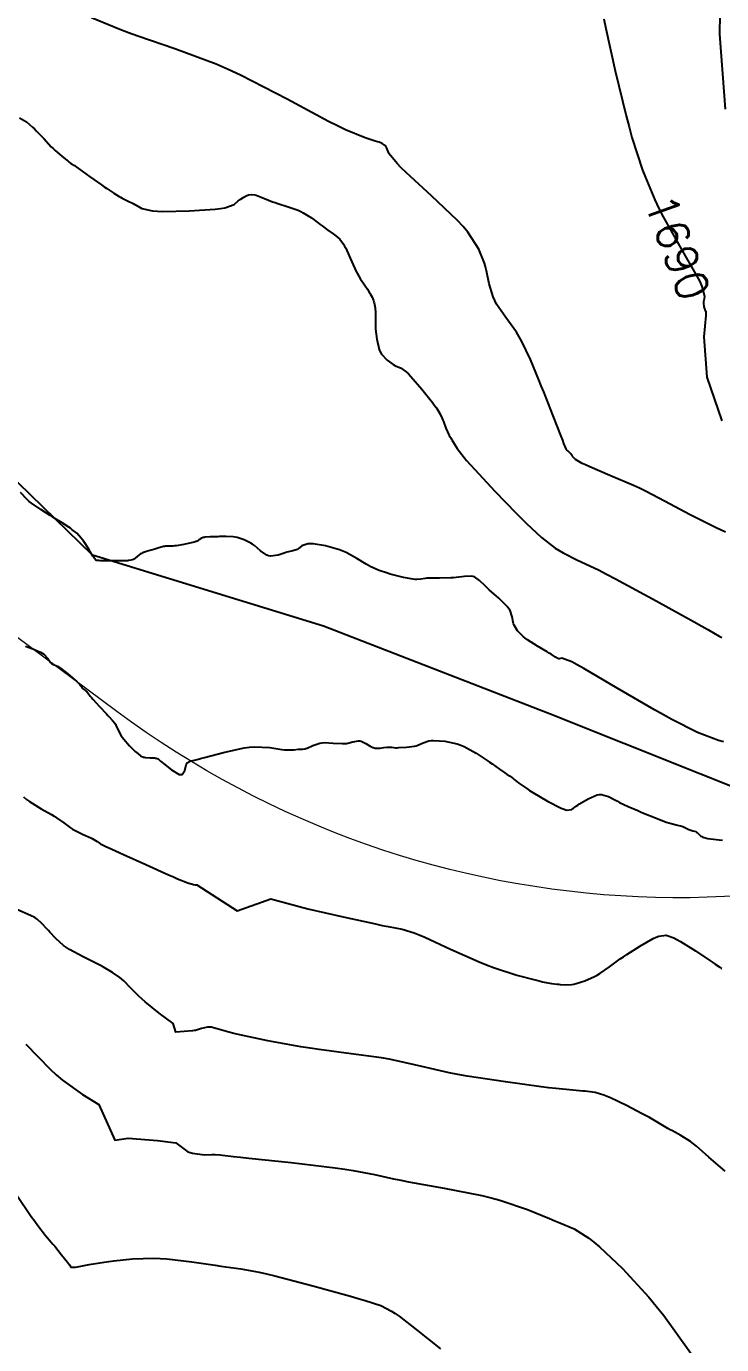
# Model space of a CAD drawing. Header units: metres. Extents: x 837477 to 838477, y 1189014 to 1191014.
# Drawn here: x 837916.1 to 837999.5, y 1190054.8 to 1190212.8 of the extents above; entities that cross this region are included whole.
import ezdxf

# ---------------------------------------------------------------- set-up
doc = ezdxf.new("R2010")
doc.units = ezdxf.units.M
doc.header["$LTSCALE"] = 0.3
doc.layers.add('COTAS 10', color=1, linetype='Continuous')
doc.layers.add('LINEA_DE_CEROS', color=61, linetype='Continuous')
doc.layers.add('Linea_Tendencia', color=51, linetype='Continuous', lineweight=20)
doc.styles.get("Standard").update_dxf_attribs({"font": 'simplex.shx'})

msp = doc.modelspace()

# ---------------------------------------------------------------- linework, layer by layer
at = {"layer": 'COTAS 10'}
for points, elevation in [([(838000, 1190202.89), (837999.317, 1190211.863), (837999.459, 1190221.528)], 1700), ([(838000, 1190152.184), (837998.868, 1190152.71), (837996.403, 1190153.939), (837995.738, 1190154.281), (837995.081, 1190154.624), (837992.775, 1190155.868), (837990.385, 1190157.108), (837989.675, 1190157.449), (837988.945, 1190157.788), (837986.136, 1190159.002), (837983.711, 1190160.028), (837983.222, 1190160.249), (837982.813, 1190160.443), (837981.998, 1190160.914), (837981.73, 1190161.192), (837981.667, 1190161.264), (837981.607, 1190161.333), (837981.43, 1190161.565), (837981.285, 1190161.757), (837981.246, 1190161.8), (837981.208, 1190161.84), (837981.074, 1190161.952), (837980.964, 1190162.038), (837980.941, 1190162.061), (837980.921, 1190162.085), (837980.875, 1190162.17), (837980.623, 1190162.829), (837980.473, 1190163.214), (837980.289, 1190163.687), (837979.334, 1190166.128), (837978.196, 1190169), (837977.897, 1190169.745), (837977.604, 1190170.469), (837976.601, 1190172.901), (837975.568, 1190175.063), (837975.255, 1190175.616), (837974.932, 1190176.15), (837973.668, 1190177.913), (837972.547, 1190179.527), (837972.314, 1190179.968), (837972.114, 1190180.405), (837971.67, 1190181.958), (837971.342, 1190183.53), (837971.215, 1190183.979), (837971.073, 1190184.435), (837970.43, 1190186.129), (837969.105, 1190188.165), (837968.532, 1190188.835), (837967.871, 1190189.551), (837964.74, 1190192.523), (837961.701, 1190195.286), (837961.098, 1190195.87), (837960.598, 1190196.376), (837959.652, 1190197.552), (837959.423, 1190198.096), (837959.375, 1190198.204), (837959.334, 1190198.293), (837959.239, 1190198.461), (837959.181, 1190198.51), (837959.163, 1190198.524), (837959.145, 1190198.539), (837959.069, 1190198.594), (837958.982, 1190198.656), (837958.93, 1190198.694), (837958.828, 1190198.771), (837958.445, 1190198.922), (837958.242, 1190198.989), (837957.997, 1190199.067), (837956.761, 1190199.437), (837954.409, 1190200.418), (837953.46, 1190200.88), (837952.382, 1190201.425), (837947.416, 1190204.082), (837941.817, 1190206.956), (837940.34, 1190207.637), (837938.896, 1190208.269), (837933.945, 1190210.138), (837929.526, 1190211.646), (837928.417, 1190212.05), (837927.358, 1190212.45), (837923.945, 1190213.844)], 1690), ([(837985.422, 1190213.717), (837985.645, 1190212.575), (837986.744, 1190207.478), (837988.061, 1190202.09), (837988.421, 1190200.763), (837988.778, 1190199.508), (837990.048, 1190195.574), (837990.319, 1190194.92), (837991.523, 1190192.021), (837992.008, 1190191.006), (837992.527, 1190189.978), (837994.68, 1190186.153), (837996.554, 1190182.896), (837996.897, 1190182.226), (837997.164, 1190181.656), (837997.308, 1190181.119), (837997.49, 1190180.437), (837997.385, 1190179.964), (837997.373, 1190179.912), (837997.359, 1190179.781), (837997.354, 1190179.655), (837997.404, 1190179.251), (837997.495, 1190178.947), (837997.515, 1190178.884), (837997.534, 1190178.83), (837997.587, 1190178.714), (837997.617, 1190178.629), (837997.622, 1190178.596), (837997.625, 1190178.558), (837997.622, 1190178.386), (837997.629, 1190178.18), (837997.381, 1190175.611), (837997.76, 1190170.774), (837999.561, 1190165.558)], 1690), ([(837915.337, 1190201.839), (837916.15, 1190201.363), (837916.888, 1190200.737), (837917.11, 1190200.527), (837917.339, 1190200.302), (837918.227, 1190199.357), (837919.13, 1190198.396), (837919.367, 1190198.16), (837919.6, 1190197.937), (837920.394, 1190197.242), (837921.026, 1190196.741), (837921.156, 1190196.641), (837921.265, 1190196.557), (837921.498, 1190196.393), (837921.902, 1190196.121), (837922.12, 1190195.969), (837922.384, 1190195.783), (837923.721, 1190194.837), (837925.164, 1190193.822), (837925.494, 1190193.593), (837925.794, 1190193.387), (837926.629, 1190192.831), (837927.273, 1190192.441), (837927.453, 1190192.339), (837927.634, 1190192.239), (837928.291, 1190191.902), (837928.957, 1190191.568), (837929.143, 1190191.47), (837929.329, 1190191.37), (837930.006, 1190190.991), (837931.29, 1190190.705), (837931.858, 1190190.664), (837932.519, 1190190.64), (837935.674, 1190190.691), (837938.789, 1190190.909), (837939.424, 1190190.99), (837939.961, 1190191.08), (837941.078, 1190191.479), (837941.54, 1190191.891), (837941.664, 1190191.99), (837941.786, 1190192.081), (837942.211, 1190192.355), (837942.604, 1190192.543), (837942.705, 1190192.58), (837942.803, 1190192.612), (837943.132, 1190192.673), (837943.559, 1190192.612), (837943.719, 1190192.567), (837943.897, 1190192.509), (837944.693, 1190192.196), (837945.685, 1190191.805), (837945.987, 1190191.697), (837946.3, 1190191.59), (837947.531, 1190191.206), (837948.756, 1190190.768), (837949.066, 1190190.627), (837949.364, 1190190.477), (837950.332, 1190189.864), (837951.176, 1190189.233), (837951.395, 1190189.072), (837951.607, 1190188.916), (837952.322, 1190188.405), (837952.946, 1190187.948), (837953.102, 1190187.828), (837953.25, 1190187.71), (837953.723, 1190187.307), (837954.177, 1190186.722), (837954.313, 1190186.49), (837954.454, 1190186.228), (837954.998, 1190185.026), (837955.537, 1190183.787), (837955.674, 1190183.502), (837955.805, 1190183.24), (837956.237, 1190182.503), (837956.603, 1190181.969), (837956.693, 1190181.837), (837956.779, 1190181.711), (837957.047, 1190181.31), (837957.278, 1190180.948), (837957.339, 1190180.847), (837957.399, 1190180.745), (837957.606, 1190180.373), (837957.783, 1190179.948), (837957.824, 1190179.813), (837957.861, 1190179.67), (837957.968, 1190179.091), (837958.026, 1190178.49), (837958.033, 1190178.335), (837958.036, 1190178.183), (837958.012, 1190177.673), (837958.005, 1190177.018), (837958.019, 1190176.775), (837958.039, 1190176.505), (837958.169, 1190175.307), (837958.465, 1190174.087), (837958.59, 1190173.803), (837958.734, 1190173.542), (837959.411, 1190172.795), (837960.146, 1190172.292), (837960.326, 1190172.185), (837960.496, 1190172.093), (837961.028, 1190171.879), (837961.703, 1190171.416), (837961.964, 1190171.166), (837962.257, 1190170.864), (837963.581, 1190169.334), (837964.852, 1190167.736), (837965.112, 1190167.391), (837965.331, 1190167.088), (837965.789, 1190166.345), (837966.011, 1190165.804), (837966.082, 1190165.628), (837966.157, 1190165.441), (837966.46, 1190164.673), (837966.868, 1190163.787), (837967.008, 1190163.526), (837967.16, 1190163.258), (837967.81, 1190162.235), (837968.944, 1190160.8), (837969.401, 1190160.273), (837969.92, 1190159.689), (837972.314, 1190157.11), (837974.881, 1190154.467), (837975.509, 1190153.842), (837976.101, 1190153.264), (837977.944, 1190151.562), (837979.584, 1190150.297), (837980.048, 1190149.993), (837980.517, 1190149.71), (837982.248, 1190148.856), (837984.763, 1190147.668), (837985.726, 1190147.174), (837986.804, 1190146.608), (837991.661, 1190143.968), (837996.238, 1190141.43), (837997.139, 1190140.929), (837997.883, 1190140.514), (837999.247, 1190139.746), (837999.538, 1190139.575)], 1700), ([(837999.772, 1190127.067), (837999.134, 1190127.242), (837996.65, 1190128.192), (837993.575, 1190129.738), (837992.564, 1190130.288), (837991.485, 1190130.891), (837987.009, 1190133.511), (837982.992, 1190135.864), (837982.201, 1190136.299), (837981.55, 1190136.64), (837980.359, 1190137.092), (837980.071, 1190137.013), (837979.988, 1190137.021), (837979.905, 1190137.04), (837979.594, 1190137.216), (837979.07, 1190137.574), (837978.852, 1190137.709), (837978.603, 1190137.859), (837977.44, 1190138.531), (837976.241, 1190139.282), (837975.97, 1190139.484), (837975.724, 1190139.682), (837975.055, 1190140.373), (837974.655, 1190141.039), (837974.58, 1190141.221), (837974.519, 1190141.403), (837974.425, 1190142.053), (837974.179, 1190142.789), (837974.022, 1190143.025), (837973.826, 1190143.275), (837972.8, 1190144.294), (837971.67, 1190145.294), (837971.409, 1190145.532), (837971.171, 1190145.754), (837970.499, 1190146.415), (837969.906, 1190146.823), (837969.717, 1190146.886), (837969.517, 1190146.926), (837968.708, 1190146.891), (837967.71, 1190146.751), (837967.391, 1190146.726), (837967.055, 1190146.707), (837965.688, 1190146.689), (837964.444, 1190146.679), (837964.184, 1190146.666), (837963.962, 1190146.649), (837963.466, 1190146.548), (837962.994, 1190146.503), (837962.786, 1190146.521), (837962.545, 1190146.552), (837961.396, 1190146.774), (837960.113, 1190147.091), (837959.787, 1190147.181), (837959.474, 1190147.273), (837958.452, 1190147.615), (837957.472, 1190148.049), (837957.186, 1190148.198), (837956.894, 1190148.36), (837955.785, 1190149.052), (837954.512, 1190149.752), (837954.116, 1190149.92), (837953.7, 1190150.076), (837952.043, 1190150.545), (837950.524, 1190150.784), (837950.195, 1190150.795), (837949.907, 1190150.782), (837949.198, 1190150.538), (837948.758, 1190150.205), (837948.638, 1190150.137), (837948.52, 1190150.079), (837948.101, 1190149.954), (837947.581, 1190149.843), (837947.399, 1190149.793), (837947.2, 1190149.735), (837946.342, 1190149.456), (837945.429, 1190149.33), (837945.195, 1190149.367), (837944.969, 1190149.437), (837944.219, 1190149.95), (837943.493, 1190150.592), (837943.283, 1190150.742), (837943.068, 1190150.881), (837942.256, 1190151.286), (837941.417, 1190151.545), (837941.185, 1190151.593), (837940.953, 1190151.631), (837940.117, 1190151.679), (837939.311, 1190151.659), (837939.098, 1190151.653), (837938.889, 1190151.648), (837938.173, 1190151.627), (837937.586, 1190151.585), (837937.46, 1190151.566), (837937.348, 1190151.543), (837937.076, 1190151.432), (837936.901, 1190151.304), (837936.852, 1190151.271), (837936.802, 1190151.239), (837936.619, 1190151.13), (837936.263, 1190151.006), (837936.104, 1190150.964), (837935.919, 1190150.919), (837935.035, 1190150.728), (837934.119, 1190150.566), (837933.915, 1190150.539), (837933.731, 1190150.519), (837933.247, 1190150.511), (837932.848, 1190150.504), (837932.719, 1190150.485), (837932.582, 1190150.459), (837932.018, 1190150.302), (837931.417, 1190150.112), (837931.257, 1190150.065), (837931.099, 1190150.02), (837930.549, 1190149.876), (837930.059, 1190149.71), (837929.939, 1190149.651), (837929.825, 1190149.586), (837929.471, 1190149.303), (837929.16, 1190149.034), (837929.075, 1190148.978), (837928.989, 1190148.93), (837928.682, 1190148.824), (837928.402, 1190148.783), (837928.333, 1190148.776), (837928.269, 1190148.77), (837928.067, 1190148.766), (837927.68, 1190148.772), (837927.497, 1190148.772), (837927.282, 1190148.773), (837926.236, 1190148.772), (837925.206, 1190148.776), (837925.001, 1190148.779), (837924.832, 1190148.784), (837924.512, 1190148.808), (837924.321, 1190149.035), (837924.234, 1190149.167), (837924.131, 1190149.329), (837923.633, 1190150.163), (837923.05, 1190151.08), (837922.893, 1190151.295), (837922.738, 1190151.492), (837922.194, 1190152.062), (837921.606, 1190152.529), (837921.422, 1190152.662), (837921.23, 1190152.797), (837920.462, 1190153.295), (837919.563, 1190153.849), (837919.288, 1190154.019), (837919.001, 1190154.196), (837917.874, 1190154.893), (837916.77, 1190155.658), (837916.499, 1190155.878), (837916.242, 1190156.101), (837915.44, 1190156.934)], 1710), ([(837916.045, 1190138.536), (837916.915, 1190138.222), (837917.844, 1190137.812), (837918.05, 1190137.686), (837918.233, 1190137.555), (837918.708, 1190137.038), (837919.025, 1190136.59), (837919.108, 1190136.502), (837919.189, 1190136.431), (837919.466, 1190136.303), (837919.881, 1190136.12), (837920.049, 1190136.012), (837920.24, 1190135.88), (837921.123, 1190135.2), (837921.972, 1190134.496), (837922.142, 1190134.349), (837922.283, 1190134.223), (837922.557, 1190133.942), (837922.648, 1190133.803), (837922.673, 1190133.766), (837922.699, 1190133.73), (837922.794, 1190133.605), (837922.9, 1190133.491), (837922.932, 1190133.462), (837922.967, 1190133.434), (837923.104, 1190133.338), (837923.255, 1190133.22), (837923.298, 1190133.178), (837923.341, 1190133.131), (837923.501, 1190132.926), (837923.82, 1190132.536), (837923.963, 1190132.371), (837924.129, 1190132.183), (837924.929, 1190131.301), (837925.749, 1190130.415), (837925.928, 1190130.223), (837926.086, 1190130.055), (837926.487, 1190129.643), (837926.752, 1190129.305), (837926.825, 1190129.184), (837926.898, 1190129.05), (837927.161, 1190128.466), (837927.528, 1190127.776), (837927.667, 1190127.575), (837927.822, 1190127.369), (837928.518, 1190126.593), (837929.21, 1190125.916), (837929.364, 1190125.774), (837929.5, 1190125.651), (837929.856, 1190125.372), (837930.179, 1190125.248), (837930.295, 1190125.223), (837930.423, 1190125.202), (837930.984, 1190125.161), (837931.518, 1190125.13), (837931.629, 1190125.115), (837931.725, 1190125.097), (837931.939, 1190125.011), (837932.254, 1190124.751), (837932.413, 1190124.624), (837932.603, 1190124.474), (837933.548, 1190123.731), (837934.492, 1190123.171), (837934.681, 1190123.135), (837934.839, 1190123.151), (837935.148, 1190123.642), (837935.311, 1190124.318), (837935.377, 1190124.452), (837935.452, 1190124.561), (837935.797, 1190124.763), (837936.651, 1190124.952), (837937.048, 1190125.053), (837937.513, 1190125.176), (837939.771, 1190125.8), (837942.271, 1190126.354), (837942.89, 1190126.434), (837943.476, 1190126.482), (837945.33, 1190126.389), (837946.774, 1190126.163), (837947.103, 1190126.127), (837947.402, 1190126.103), (837948.224, 1190126.113), (837948.761, 1190126.176), (837948.879, 1190126.185), (837948.983, 1190126.19), (837949.251, 1190126.179), (837949.551, 1190126.226), (837949.676, 1190126.268), (837949.82, 1190126.323), (837950.489, 1190126.624), (837951.347, 1190126.903), (837951.609, 1190126.944), (837951.883, 1190126.969), (837952.958, 1190126.926), (837954.015, 1190126.858), (837954.276, 1190126.866), (837954.524, 1190126.886), (837955.306, 1190127.057), (837955.969, 1190127.178), (837956.141, 1190127.167), (837956.309, 1190127.136), (837956.876, 1190126.861), (837957.374, 1190126.531), (837957.498, 1190126.465), (837957.617, 1190126.409), (837957.995, 1190126.3), (837958.358, 1190126.289), (837958.466, 1190126.295), (837958.578, 1190126.305), (837959.01, 1190126.376), (837959.436, 1190126.44), (837959.544, 1190126.446), (837959.647, 1190126.447), (837959.983, 1190126.409), (837960.438, 1190126.367), (837960.616, 1190126.365), (837960.816, 1190126.368), (837961.728, 1190126.416), (837962.679, 1190126.545), (837962.903, 1190126.599), (837963.112, 1190126.662), (837963.724, 1190126.953), (837964.428, 1190127.193), (837964.694, 1190127.223), (837964.991, 1190127.237), (837966.317, 1190127.158), (837967.825, 1190126.825), (837968.236, 1190126.679), (837968.644, 1190126.51), (837970.094, 1190125.707), (837971.394, 1190124.834), (837971.708, 1190124.621), (837972.002, 1190124.419), (837972.897, 1190123.795), (837973.546, 1190123.337), (837973.685, 1190123.242), (837973.807, 1190123.159), (837974.098, 1190122.973), (837974.375, 1190122.783), (837974.488, 1190122.699), (837974.616, 1190122.601), (837975.206, 1190122.131), (837976.151, 1190121.458), (837976.503, 1190121.232), (837976.894, 1190120.988), (837978.631, 1190119.964), (837980.295, 1190119.116), (837980.64, 1190118.983), (837980.935, 1190118.895), (837981.583, 1190118.947), (837982.074, 1190119.354), (837982.269, 1190119.49), (837982.491, 1190119.636), (837983.507, 1190120.246), (837984.606, 1190120.701), (837984.88, 1190120.749), (837985.142, 1190120.763), (837985.975, 1190120.533), (837986.787, 1190120.075), (837987.035, 1190119.945), (837987.293, 1190119.813), (837988.305, 1190119.329), (837989.462, 1190118.818), (837989.811, 1190118.67), (837990.173, 1190118.519), (837991.583, 1190117.949), (837992.896, 1190117.458), (837993.196, 1190117.355), (837993.47, 1190117.268), (837994.231, 1190117.074), (837994.745, 1190116.963), (837994.862, 1190116.927), (837994.969, 1190116.89), (837995.265, 1190116.737), (837995.527, 1190116.587), (837995.613, 1190116.551), (837995.704, 1190116.518), (837996.079, 1190116.418), (837996.438, 1190116.302), (837996.518, 1190116.258), (837996.59, 1190116.21), (837996.781, 1190115.993), (837997.032, 1190115.763), (837997.141, 1190115.706), (837997.268, 1190115.652), (837997.868, 1190115.483), (837998.855, 1190115.353), (837999.224, 1190115.324), (837999.636, 1190115.299)], 1720), ([(837915.813, 1190120.46), (837916.173, 1190120.173), (837916.539, 1190119.901), (837917.907, 1190119.057), (837919.181, 1190118.345), (837919.487, 1190118.157), (837919.773, 1190117.973), (837920.638, 1190117.343), (837921.439, 1190116.766), (837921.684, 1190116.615), (837921.939, 1190116.469), (837922.947, 1190115.976), (837923.861, 1190115.563), (837924.057, 1190115.468), (837924.229, 1190115.381), (837924.644, 1190115.134), (837924.894, 1190114.952), (837924.961, 1190114.906), (837925.029, 1190114.862), (837925.267, 1190114.718), (837925.515, 1190114.586), (837925.589, 1190114.55), (837925.665, 1190114.514), (837925.957, 1190114.386), (837926.835, 1190113.998), (837927.28, 1190113.799), (837927.813, 1190113.56), (837930.466, 1190112.363), (837933.2, 1190111.137), (837933.783, 1190110.88), (837934.292, 1190110.658), (837935.503, 1190110.152), (837936.21, 1190109.964), (837936.4, 1190109.943), (837936.588, 1190109.935), (837941.417, 1190106.816), (837945.485, 1190108.254), (837948.884, 1190107.326), (837949.924, 1190107.064), (837954.146, 1190106.079), (837958.017, 1190105.235), (837958.836, 1190105.062), (837959.546, 1190104.916), (837961.198, 1190104.608), (837962.664, 1190104.159), (837963.256, 1190103.923), (837963.929, 1190103.64), (837967.032, 1190102.217), (837970.454, 1190100.685), (837971.329, 1190100.333), (837972.171, 1190100.013), (837974.95, 1190099.117), (837977.153, 1190098.541), (837977.633, 1190098.423), (837978.057, 1190098.323), (837979.117, 1190098.111), (837979.801, 1190098.025), (837979.988, 1190098.005), (837980.173, 1190097.986), (837980.834, 1190097.932), (837981.583, 1190097.979), (837981.824, 1190098.024), (837982.079, 1190098.084), (837983.123, 1190098.415), (837984.269, 1190098.931), (837984.589, 1190099.107), (837984.909, 1190099.297), (837986.075, 1190100.104), (837987.36, 1190101.04), (837987.755, 1190101.311), (837988.168, 1190101.589), (837989.802, 1190102.637), (837991.335, 1190103.491), (837991.684, 1190103.646), (837992.001, 1190103.766), (837992.873, 1190103.905), (837993.815, 1190103.56), (837994.176, 1190103.374), (837994.58, 1190103.15), (837996.401, 1190102.013), (837998.13, 1190100.866), (837998.477, 1190100.634), (837998.766, 1190100.44), (837999.33, 1190100.052), (837999.513, 1190099.921), (837999.56, 1190099.891)], 1730), ([(837999.954, 1190075.629), (837997.981, 1190077.301), (837996.508, 1190078.598), (837996.139, 1190078.892), (837995.786, 1190079.157), (837994.65, 1190079.878), (837993.632, 1190080.426), (837993.354, 1190080.582), (837993.077, 1190080.74), (837992.089, 1190081.328), (837990.883, 1190082.024), (837990.468, 1190082.252), (837990.018, 1190082.494), (837988.102, 1190083.492), (837986.22, 1190084.395), (837985.793, 1190084.578), (837985.406, 1190084.731), (837984.346, 1190085.041), (837983.45, 1190085.153), (837983.167, 1190085.182), (837982.869, 1190085.21), (837981.665, 1190085.305), (837979.634, 1190085.512), (837978.815, 1190085.611), (837977.884, 1190085.729), (837973.595, 1190086.304), (837969.009, 1190087.01), (837967.892, 1190087.21), (837966.841, 1190087.412), (837963.595, 1190088.157), (837960.581, 1190088.85), (837959.676, 1190089.019), (837958.741, 1190089.179), (837955.11, 1190089.672), (837951.247, 1190090.175), (837950.165, 1190090.341), (837949.079, 1190090.517), (837945.11, 1190091.25), (837941.745, 1190091.959), (837941.038, 1190092.121), (837940.429, 1190092.269), (837939.043, 1190092.678), (837938.298, 1190092.871), (837938.094, 1190092.883), (837937.89, 1190092.876), (837937.163, 1190092.699), (837936.449, 1190092.487), (837936.255, 1190092.458), (837936.062, 1190092.441), (837934.066, 1190092.272), (837933.742, 1190093.329), (837932.071, 1190094.543), (837930.381, 1190095.909), (837929.992, 1190096.248), (837929.637, 1190096.57), (837928.64, 1190097.589), (837927.841, 1190098.425), (837927.61, 1190098.63), (837927.376, 1190098.825), (837926.498, 1190099.435), (837925.406, 1190100.047), (837925.038, 1190100.243), (837924.641, 1190100.45), (837922.969, 1190101.294), (837921.33, 1190102.192), (837920.955, 1190102.433), (837920.614, 1190102.671), (837919.663, 1190103.502), (837918.966, 1190104.27), (837918.784, 1190104.467), (837918.608, 1190104.659), (837918.012, 1190105.297), (837917.458, 1190105.804), (837917.308, 1190105.913), (837917.16, 1190106.008), (837916.636, 1190106.237), (837914.997, 1190106.957)], 1740), ([(837916.08, 1190090.842), (837918.991, 1190087.837), (837919.741, 1190087.151), (837920.467, 1190086.529), (837922.884, 1190084.811), (837924.83, 1190083.604), (837926.769, 1190079.317), (837928.367, 1190079.567), (837931.883, 1190079.268), (837934.066, 1190079.008), (837935.509, 1190077.939), (837936.082, 1190077.777), (837937.519, 1190077.568), (837938.375, 1190077.621), (837938.581, 1190077.624), (837938.774, 1190077.623), (837939.361, 1190077.576), (837940.974, 1190077.384), (837941.814, 1190077.291), (837942.825, 1190077.18), (837947.895, 1190076.633), (837953.19, 1190076.014), (837954.343, 1190075.857), (837955.359, 1190075.706), (837957.895, 1190075.213), (837960.181, 1190074.686), (837961.039, 1190074.515), (837961.994, 1190074.332), (837966.259, 1190073.576), (837970.775, 1190072.679), (837971.889, 1190072.406), (837972.943, 1190072.122), (837976.259, 1190071.01), (837978.897, 1190069.935), (837979.523, 1190069.675), (837980.106, 1190069.431), (837981.835, 1190068.686), (837983.602, 1190067.569), (837984.209, 1190067.09), (837984.866, 1190066.538), (837987.661, 1190063.935), (837990.814, 1190060.506), (837991.697, 1190059.433), (837992.585, 1190058.308), (837995.826, 1190053.798)], 1750), ([(837914.908, 1190072.851), (837916.742, 1190070.18), (837917.147, 1190069.608), (837917.508, 1190069.108), (837918.444, 1190067.908), (837919.135, 1190067.113), (837919.342, 1190066.868), (837919.555, 1190066.612), (837920.382, 1190065.601), (837921.083, 1190064.713), (837921.217, 1190064.536), (837921.325, 1190064.389), (837921.498, 1190064.103), (837921.831, 1190064.093), (837922.041, 1190064.12), (837922.301, 1190064.159), (837923.664, 1190064.408), (837925.496, 1190064.716), (837926.053, 1190064.794), (837926.63, 1190064.868), (837928.894, 1190065.106), (837931.442, 1190065.183), (837932.2, 1190065.155), (837932.979, 1190065.106), (837935.981, 1190064.753), (837938.798, 1190064.327), (837939.461, 1190064.233), (837940.074, 1190064.148), (837941.864, 1190063.926), (837944.079, 1190063.515), (837944.959, 1190063.311), (837945.956, 1190063.068), (837950.519, 1190061.864), (837955.003, 1190060.616), (837955.949, 1190060.346), (837956.767, 1190060.108), (837958.655, 1190059.52), (837959.946, 1190058.849), (837960.387, 1190058.558), (837960.864, 1190058.222), (837962.892, 1190056.629), (837965.803, 1190054.32)], 1760)]:
    msp.add_lwpolyline(points, dxfattribs=dict(at, elevation=elevation))
at = {"layer": 'LINEA_DE_CEROS'}
msp.add_lwpolyline([(838081.438, 1190220.868), (838088.84, 1190193.225), (838085.101, 1190164.467), (838086.023, 1190135.482), (838079.276, 1190107.277), (838079.07, 1190078.492), (838095.957, 1190054.916), (838068.362, 1190063.832), (838047.476, 1190083.952), (838032.784, 1190109.009), (838005.825, 1190119.695), (837978.875, 1190130.405), (837951.796, 1190140.947), (837924.067, 1190149.437), (837903.256, 1190169.634), (837876.194, 1190180.057), (837847.92, 1190186.504), (837822.087, 1190199.683), (837794.787, 1190209.464)], dxfattribs=at)
at = {"layer": 'Linea_Tendencia', "elevation": 1705.277}
msp.add_lwpolyline([(838041.852, 1190952.651), (838036.737, 1190647.812, 0.0474482), (838038.405, 1190626.479), (838092.197, 1190318.419), (838105.747, 1190240.818, -0.6778981), (837927.014, 1190130.695), (837836.473, 1190198.006, 0.7491246), (837663.366, 1190067.336), (837745.668, 1189849.791, -0.1064509), (837752.758, 1189802.746), (837723.495, 1189335.311)], format="xyb", dxfattribs=at)

# ---------------------------------------------------------------- texts
at = {"layer": 'COTAS 10', "insert": (837990.194, 1190191.811, 1690), "char_height": 3.8, "attachment_point": 7, "rotation": 290.13324}
msp.add_mtext('1690', dxfattribs=at)

doc.saveas('drawing.dxf')
